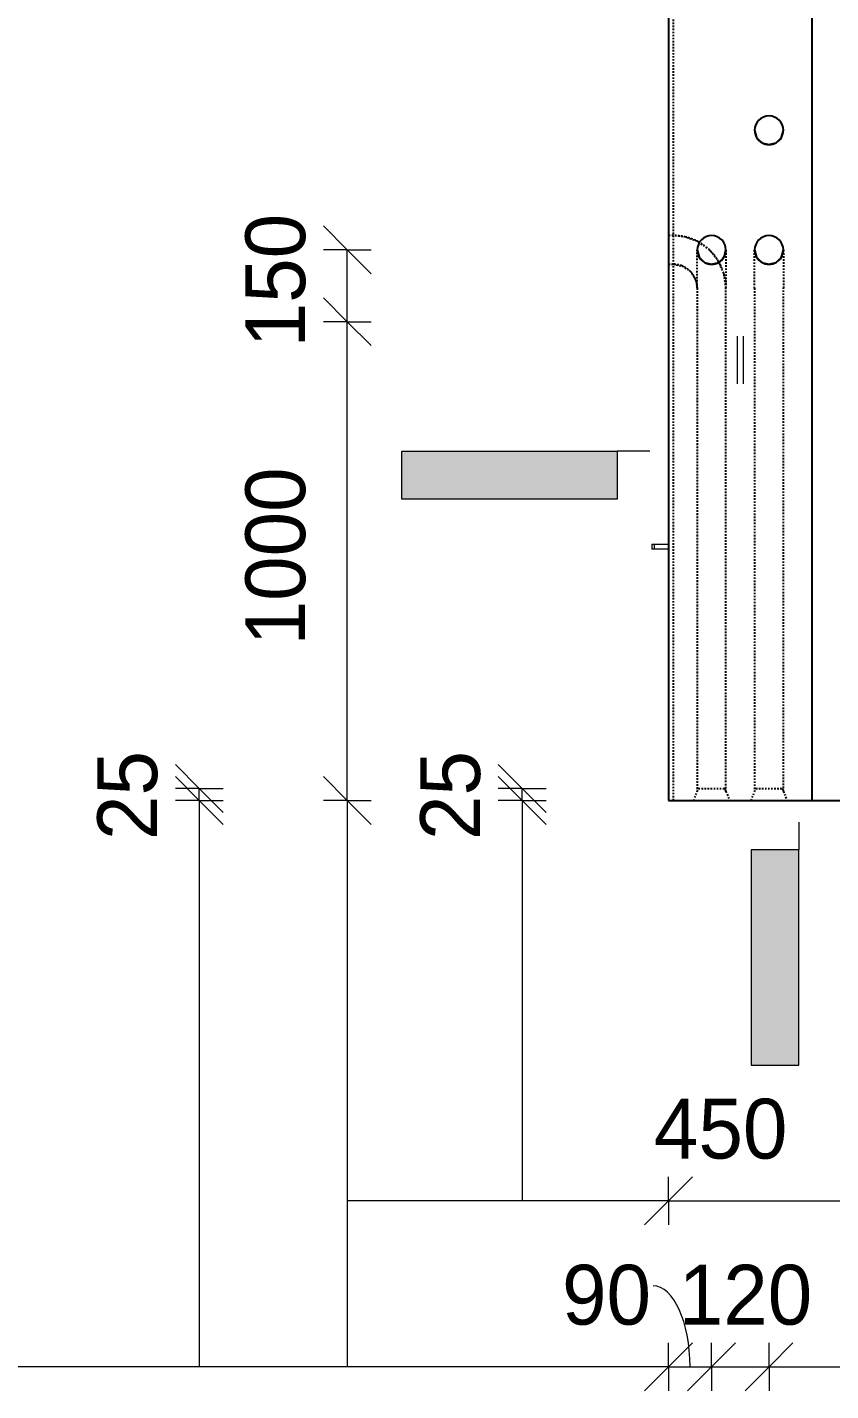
# Model space of a CAD drawing. Header units: millimetres. Extents: x -10946 to 4944, y -2802 to 10650.
# Drawn here: x -7804 to -6125, y -2628 to 220 of the extents above; entities that cross this region are included whole.
import ezdxf

# ---------------------------------------------------------------- set-up
doc = ezdxf.new("R2010")
doc.units = ezdxf.units.MM
doc.linetypes.add('Dash', pattern=[6.36, 3.18, -3.18])
for name, color, linetype, lineweight in [('A-ANNO-DIMS', 211, 'Continuous', 9), ('A-ANNO-DIMS-50', 211, 'Continuous', 9), ('A-DETL-MBND', 5, 'Continuous', 18), ('A-GENM', 13, 'Continuous', 18), ('A-WALL', 113, 'Continuous', 25), ('A-WALL-HDLN', 110, 'Dash', 25), ('G-ANNO-SYMB', 111, 'Continuous', 9)]:
    doc.layers.add(name, color=color, linetype=linetype, lineweight=lineweight)
doc.styles.add('Nirmala UI Semilight', font='NirmalaS.ttf', dxfattribs={"height": 125})
doc.dimstyles.new('Arrow_Filled_-_2_5_NI_UI', dxfattribs={"dimscale": 304.8, "dimtxt": 130.920493, "dimasz": 0.328084, "dimexe": 0.164042, "dimexo": 0.0625, "dimgap": 0.164042, "dimtad": 1, "dimdec": 4, "dimzin": 0, "dimdsep": 46, "dimtxsty": 'Nirmala UI Semilight', "dimblk1": 'OBLIQUE', "dimblk2": 'OBLIQUE', "dimsah": 1, "dimcen": 0.09, "dimazin": 0, "dimtfac": 1, "dimtdec": 4, "dimtix": 1, "dimtmove": 0, "dimatfit": 3, "dimfxl": 0.164042, "dimfxlon": 1, "dimtvp": 1, "dimtolj": 1, "dimtzin": 0, "dimarcsym": 2})
doc.dimstyles.new('Arrow_Filled_-_2_5_NI_UI_1', dxfattribs={"dimscale": 304.8, "dimtxt": 130.920493, "dimasz": 0.328084, "dimexe": 0.164042, "dimexo": 0.0625, "dimgap": 0.164042, "dimtad": 1, "dimdec": 4, "dimzin": 0, "dimdsep": 46, "dimtxsty": 'Nirmala UI Semilight', "dimblk1": 'OBLIQUE', "dimblk2": 'OBLIQUE', "dimsah": 1, "dimcen": 0.09, "dimazin": 0, "dimtfac": 1, "dimtdec": 4, "dimtix": 1, "dimtmove": 2, "dimatfit": 3, "dimfxl": 0.164042, "dimfxlon": 1, "dimtvp": 1, "dimtolj": 1, "dimtzin": 0, "dimarcsym": 2})
doc.dimstyles.new('Arrow_Filled_-_2_5_NI_UI_2', dxfattribs={"dimscale": 304.8, "dimtxt": 130.920493, "dimasz": 0.328084, "dimexe": 0.164042, "dimexo": 0.0625, "dimgap": 0.164042, "dimtad": 1, "dimdec": 4, "dimzin": 0, "dimdsep": 46, "dimtxsty": 'Nirmala UI Semilight', "dimblk1": 'OBLIQUE', "dimblk2": 'OBLIQUE', "dimsah": 1, "dimcen": 0.09, "dimazin": 0, "dimtfac": 1, "dimtdec": 4, "dimtix": 1, "dimtmove": 1, "dimatfit": 3, "dimfxl": 0.164042, "dimfxlon": 1, "dimtvp": 1, "dimtolj": 1, "dimtzin": 0, "dimarcsym": 2})

# ---------------------------------------------------------------- blocks, each defined once
blk = doc.blocks.new('12_7Ø_ Lifting Insert_COLUMN - 12_9Ø Lifting insert-1653057-Elevation Front')
at = {"layer": 'A-GENM', "flags": 128}
for points in [[(-6320.2, 2547), (-6320.2, 2547), (-6320.2, 2546.8), (-6320.2, 2546.6), (-6320.2, 2546.4), (-6320.2, 2546), (-6320.2, 2545.6), (-6320.2, 2545.1), (-6320.2, 2544.5), (-6320.2, 2543.8), (-6320.2, 2543.1), (-6320.2, 2542.2), (-6320.2, 2541.3), (-6320.2, 2540.4), (-6320.2, 2539.4), (-6320.2, 2538.3), (-6320.2, 2537.1), (-6320.2, 2535.9), (-6320.2, 2534.6), (-6320.2, 2533.2), (-6320.2, 2531.8), (-6320.2, 2530.4), (-6320.2, 2528.9), (-6320.2, 2527.3), (-6320.2, 2525.7), (-6320.2, 2524), (-6320.2, 2522.3), (-6320.2, 2520.6), (-6320.2, 2518.8), (-6320.2, 2517), (-6320.2, 2515.1), (-6320.2, 2513.2), (-6320.2, 2511.3), (-6320.2, 2509.4), (-6320.2, 2507.5), (-6320.2, 2505.5), (-6320.2, 2503.5), (-6320.2, 2501.5), (-6320.2, 2499.5), (-6320.2, 2497.5), (-6320.2, 2495.5), (-6320.2, 2493.5), (-6320.2, 2491.6), (-6320.2, 2489.6), (-6320.2, 2487.6), (-6320.2, 2485.6), (-6320.2, 2483.7), (-6320.2, 2481.8), (-6320.2, 2479.9), (-6320.2, 2478), (-6320.2, 2476.2), (-6320.2, 2474.4), (-6320.2, 2472.6), (-6320.2, 2470.9), (-6320.2, 2469.2), (-6320.2, 2467.6), (-6320.2, 2466), (-6320.2, 2464.4), (-6320.2, 2462.9), (-6320.2, 2461.5), (-6320.2, 2460.1), (-6320.2, 2458.8), (-6320.2, 2457.5), (-6320.2, 2456.4), (-6320.2, 2455.2), (-6320.2, 2454.2), (-6320.2, 2453.2), (-6320.2, 2452.2), (-6320.2, 2451.4), (-6320.2, 2450.6), (-6320.2, 2449.9), (-6320.2, 2449.3), (-6320.2, 2448.7), (-6320.2, 2448.2), (-6320.2, 2447.8), (-6320.2, 2447.5), (-6320.2, 2447.3), (-6320.2, 2447.1), (-6320.2, 2447), (-6320.2, 2447)], [(-6307.5, 2447), (-6307.5, 2447), (-6307.5, 2447.2), (-6307.5, 2447.4), (-6307.5, 2447.6), (-6307.5, 2448), (-6307.5, 2448.4), (-6307.5, 2448.9), (-6307.5, 2449.5), (-6307.5, 2450.2), (-6307.5, 2450.9), (-6307.5, 2451.8), (-6307.5, 2452.7), (-6307.5, 2453.6), (-6307.5, 2454.6), (-6307.5, 2455.7), (-6307.5, 2456.9), (-6307.5, 2458.1), (-6307.5, 2459.4), (-6307.5, 2460.8), (-6307.5, 2462.2), (-6307.5, 2463.6), (-6307.5, 2465.1), (-6307.5, 2466.7), (-6307.5, 2468.3), (-6307.5, 2470), (-6307.5, 2471.7), (-6307.5, 2473.4), (-6307.5, 2475.2), (-6307.5, 2477), (-6307.5, 2478.9), (-6307.5, 2480.8), (-6307.5, 2482.7), (-6307.5, 2484.6), (-6307.5, 2486.5), (-6307.5, 2488.5), (-6307.5, 2490.5), (-6307.5, 2492.5), (-6307.5, 2494.5), (-6307.5, 2496.5), (-6307.5, 2498.5), (-6307.5, 2500.5), (-6307.5, 2502.4), (-6307.5, 2504.4), (-6307.5, 2506.4), (-6307.5, 2508.4), (-6307.5, 2510.3), (-6307.5, 2512.2), (-6307.5, 2514.1), (-6307.5, 2516), (-6307.5, 2517.8), (-6307.5, 2519.6), (-6307.5, 2521.4), (-6307.5, 2523.1), (-6307.5, 2524.8), (-6307.5, 2526.4), (-6307.5, 2528), (-6307.5, 2529.6), (-6307.5, 2531.1), (-6307.5, 2532.5), (-6307.5, 2533.9), (-6307.5, 2535.2), (-6307.5, 2536.5), (-6307.5, 2537.6), (-6307.5, 2538.8), (-6307.5, 2539.8), (-6307.5, 2540.8), (-6307.5, 2541.8), (-6307.5, 2542.6), (-6307.5, 2543.4), (-6307.5, 2544.1), (-6307.5, 2544.7), (-6307.5, 2545.3), (-6307.5, 2545.8), (-6307.5, 2546.2), (-6307.5, 2546.5), (-6307.5, 2546.7), (-6307.5, 2546.9), (-6307.5, 2547), (-6307.5, 2547)]]:
    blk.add_lwpolyline(points, dxfattribs=at)
blk = doc.blocks.new('RR spread anchor face based - RR-SA-2_5-250-1726823-Elevation Front')
at = {"layer": 'A-GENM'}
for p, q in [((-6498.8, 2892), (-6493.8, 2892)), ((-6498.8, 2892), (-6498.8, 2882)), ((-6493.8, 2882), (-6498.8, 2882)), ((-6493.8, 2892), (-6463.8, 2892)), ((-6493.8, 2892), (-6493.8, 2882)), ((-6463.8, 2882), (-6493.8, 2882))]:
    blk.add_line(p, q, dxfattribs=at)
blk = doc.blocks.new('DIMBLOCK80-Elevation Front')
at = {"layer": 'A-ANNO-DIMS-50'}
for p, q in [((-6463.8, -2231.3), (-6413.8, -2181.3)), ((-6463.8, -2231.3), (-6463.8, -2181.3)), ((-6013.8, -2231.3), (-5963.8, -2181.3)), ((-6013.8, -2231.3), (-6013.8, -2181.3)), ((-6463.8, -2231.3), (-6513.8, -2281.3)), ((-6463.8, -2231.3), (-6013.8, -2231.3)), ((-6463.8, -2231.3), (-6463.8, -2281.3)), ((-6013.8, -2231.3), (-6063.8, -2281.3)), ((-6013.8, -2231.3), (-6013.8, -2281.3))]:
    blk.add_line(p, q, dxfattribs=at)
at = {"layer": 'A-ANNO-DIMS-50', "color": 0, "insert": (-6494.3, -2018.2), "char_height": 125, "width": 345.63, "attachment_point": 1, "line_spacing_factor": 1.142579, "style": 'Nirmala UI Semilight'}
blk.add_mtext('450', dxfattribs=at)
blk = doc.blocks.new('_Oblique')
at = {"color": 0, "linetype": 'ByBlock', "lineweight": -2}
blk.add_line((-0.5, -0.5), (0.5, 0.5), dxfattribs=at)
blk = doc.blocks.new('DIMBLOCK84-Elevation Front')
at = {"layer": 'A-ANNO-DIMS-50'}
for p, q in [((-6463.8, -2578.2), (-6413.8, -2528.2)), ((-6463.8, -2578.2), (-6463.8, -2528.2)), ((-6373.9, -2578.2), (-6323.9, -2528.2)), ((-6373.9, -2578.2), (-6373.9, -2528.2)), ((-6463.8, -2578.2), (-6513.8, -2628.2)), ((-6463.8, -2578.2), (-6373.9, -2578.2)), ((-6463.8, -2578.2), (-6463.8, -2628.2)), ((-6373.9, -2578.2), (-6423.9, -2628.2)), ((-6373.9, -2578.2), (-6373.9, -2628.2))]:
    blk.add_line(p, q, dxfattribs=at)
blk.add_ellipse((-6496, -2578.2), major_axis=(0, 169), ratio=0.456329, start_param=4.712389, end_param=6.283185, dxfattribs=at)
at = {"layer": 'A-ANNO-DIMS-50', "color": 0, "insert": (-6686.4, -2365.1), "char_height": 125, "width": 228.516, "attachment_point": 1, "line_spacing_factor": 1.142579, "style": 'Nirmala UI Semilight'}
blk.add_mtext('90', dxfattribs=at)
blk = doc.blocks.new('DIMBLOCK85-Elevation Front')
at = {"layer": 'A-ANNO-DIMS-50'}
for p, q in [((-6373.9, -2578.2), (-6323.9, -2528.2)), ((-6373.9, -2578.2), (-6373.9, -2528.2)), ((-6253.9, -2578.2), (-6203.9, -2528.2)), ((-6253.9, -2578.2), (-6253.9, -2528.2)), ((-6373.9, -2578.2), (-6423.9, -2628.2)), ((-6373.9, -2578.2), (-6253.9, -2578.2)), ((-6373.9, -2578.2), (-6373.9, -2628.2)), ((-6253.9, -2578.2), (-6303.9, -2628.2)), ((-6253.9, -2578.2), (-6253.9, -2628.2))]:
    blk.add_line(p, q, dxfattribs=at)
at = {"layer": 'A-ANNO-DIMS-50', "color": 0, "insert": (-6442.5, -2365.1), "char_height": 125, "width": 308.496, "attachment_point": 1, "line_spacing_factor": 1.142579, "style": 'Nirmala UI Semilight'}
blk.add_mtext('120', dxfattribs=at)
blk = doc.blocks.new('DIMBLOCK86-Elevation Front')
at = {"layer": 'A-ANNO-DIMS-50'}
for p, q in [((-6253.9, -2578.2), (-6203.9, -2528.2)), ((-6253.9, -2578.2), (-6253.9, -2528.2)), ((-5398.8, -2578.2), (-5348.8, -2528.2)), ((-5398.8, -2578.2), (-5398.8, -2528.2)), ((-6253.9, -2578.2), (-6303.9, -2628.2)), ((-6253.9, -2578.2), (-5398.8, -2578.2)), ((-6253.9, -2578.2), (-6253.9, -2628.2)), ((-5398.8, -2578.2), (-5448.8, -2628.2)), ((-5398.8, -2578.2), (-5398.8, -2628.2))]:
    blk.add_line(p, q, dxfattribs=at)
at = {"layer": 'A-ANNO-DIMS-50', "color": 0, "insert": (-5969.2, -2365.1), "char_height": 125, "width": 342.774, "attachment_point": 1, "line_spacing_factor": 1.142579, "style": 'Nirmala UI Semilight'}
blk.add_mtext('855', dxfattribs=at)
blk = doc.blocks.new('DIMBLOCK91-Elevation Front')
at = {"layer": 'A-ANNO-DIMS-50'}
for p, q in [((-6769.7, -1370), (-6819.7, -1320)), ((-6769.7, -1395), (-6819.7, -1345)), ((-6769.7, -1370), (-6819.7, -1370)), ((-6769.7, -1395), (-6819.7, -1395)), ((-6769.7, -1395), (-6769.7, -1370)), ((-6769.7, -1370), (-6719.7, -1420)), ((-6769.7, -1370), (-6719.7, -1370)), ((-6769.7, -1395), (-6719.7, -1445)), ((-6769.7, -1395), (-6719.7, -1395))]:
    blk.add_line(p, q, dxfattribs=at)
at = {"layer": 'A-ANNO-DIMS-50', "color": 0, "insert": (-6982.8, -1477.7), "char_height": 125, "width": 228.516, "attachment_point": 1, "rotation": 90, "line_spacing_factor": 1.142579, "style": 'Nirmala UI Semilight'}
blk.add_mtext('25', dxfattribs=at)
blk = doc.blocks.new('DIMBLOCK92-Elevation Front')
at = {"layer": 'A-ANNO-DIMS-50'}
for p, q in [((-7135.1, -395), (-7185.1, -345)), ((-7135.1, -395), (-7185.1, -395)), ((-7135.1, -1395), (-7135.1, -395)), ((-7135.1, -395), (-7085.1, -445)), ((-7135.1, -395), (-7085.1, -395)), ((-7135.1, -1395), (-7185.1, -1345)), ((-7135.1, -1395), (-7185.1, -1395)), ((-7135.1, -1395), (-7085.1, -1445)), ((-7135.1, -1395), (-7085.1, -1395))]:
    blk.add_line(p, q, dxfattribs=at)
at = {"layer": 'A-ANNO-DIMS-50', "color": 0, "insert": (-7348.2, -1071.1), "char_height": 125, "width": 422.754, "attachment_point": 1, "rotation": 90, "line_spacing_factor": 1.142579, "style": 'Nirmala UI Semilight'}
blk.add_mtext('1000', dxfattribs=at)
blk = doc.blocks.new('DIMBLOCK93-Elevation Front')
at = {"layer": 'A-ANNO-DIMS-50'}
for p, q in [((-7135.1, -245), (-7185.1, -195)), ((-7135.1, -245), (-7185.1, -245)), ((-7135.1, -395), (-7135.1, -245)), ((-7135.1, -245), (-7085.1, -295)), ((-7135.1, -245), (-7085.1, -245)), ((-7135.1, -395), (-7185.1, -345)), ((-7135.1, -395), (-7185.1, -395)), ((-7135.1, -395), (-7085.1, -445)), ((-7135.1, -395), (-7085.1, -395))]:
    blk.add_line(p, q, dxfattribs=at)
at = {"layer": 'A-ANNO-DIMS-50', "color": 0, "insert": (-7348.2, -448.5), "char_height": 125, "width": 308.496, "attachment_point": 1, "rotation": 90, "line_spacing_factor": 1.142579, "style": 'Nirmala UI Semilight'}
blk.add_mtext('150', dxfattribs=at)
blk = doc.blocks.new('DIMBLOCK94-Elevation Front')
at = {"layer": 'A-ANNO-DIMS-50'}
for p, q in [((-7444.4, -1370), (-7494.4, -1320)), ((-7444.4, -1395), (-7494.4, -1345)), ((-7444.4, -1370), (-7494.4, -1370)), ((-7444.4, -1395), (-7494.4, -1395)), ((-7444.4, -1395), (-7444.4, -1370)), ((-7444.4, -1370), (-7394.4, -1420)), ((-7444.4, -1370), (-7394.4, -1370)), ((-7444.4, -1395), (-7394.4, -1445)), ((-7444.4, -1395), (-7394.4, -1395))]:
    blk.add_line(p, q, dxfattribs=at)
at = {"layer": 'A-ANNO-DIMS-50', "color": 0, "insert": (-7657.5, -1477.7), "char_height": 125, "width": 228.516, "attachment_point": 1, "rotation": 90, "line_spacing_factor": 1.142579, "style": 'Nirmala UI Semilight'}
blk.add_mtext('25', dxfattribs=at)
blk = doc.blocks.new('Detail View - M_Section Tail - Filled Horizontal-14034-Elevation Front')
at = {"layer": 'G-ANNO-SYMB'}
blk.add_hatch(color=256, dxfattribs=at).paths.add_polyline_path([(-6571, 3634.6), (-6571, 3734.6), (-7021, 3734.6), (-7021, 3634.6)])
for p, q in [((-7021, 3634.6), (-7021, 3734.6)), ((-7021, 3734.6), (-6571, 3734.6)), ((-6571, 3734.6), (-6571, 3634.6)), ((-6571, 3634.6), (-7021, 3634.6))]:
    blk.add_line(p, q, dxfattribs=at)

msp = doc.modelspace()

# ---------------------------------------------------------------- linework, layer by layer
at = {"layer": 'A-DETL-MBND'}
for p, q in [((-7444.38063, -1395), (-7444.38063, -2578.17895)), ((-7135.13782, -1395), (-7135.13782, -2578.17895)), ((-6769.67608, -1395), (-6769.67608, -2231.33486)), ((-6463.80383, -2231.33486), (-7135.13782, -2231.33486)), ((-6463.80383, -2578.17895), (-8279.9227, -2578.17895))]:
    msp.add_line(p, q, dxfattribs=at)
at = {"layer": 'A-WALL'}
for p, q in [((-6463.80383, 3040), (-6463.80383, -1395)), ((-6163.80383, -1395), (-6163.80383, 3040)), ((-6463.80383, -1395), (-4988.80383, -1395))]:
    msp.add_line(p, q, dxfattribs=at)
at = {"layer": 'A-WALL', "flags": 128}
for points in [[(-6283.92883, 5.00045), (-6279.88964, -10.03406), (-6268.85974, -21.02008), (-6253.92883, -24.99955)], [(-6253.92883, -24.99955), (-6238.89432, -20.96036), (-6227.9083, -9.93046), (-6223.92883, 5.00045)], [(-6403.92883, -245), (-6399.88964, -260.03451), (-6388.85974, -271.02053), (-6373.92883, -275)], [(-6373.92883, -275), (-6358.89432, -270.96081), (-6347.9083, -259.93091), (-6343.92883, -245)], [(-6283.92883, -245), (-6279.88964, -260.03451), (-6268.85974, -271.02053), (-6253.92883, -275)], [(-6253.92883, -275), (-6238.89432, -270.96081), (-6227.9083, -259.93091), (-6223.92883, -245)]]:
    msp.add_lwpolyline(points, dxfattribs=at)
at = {"layer": 'A-WALL'}
for centre, start, end in [((-6253.92883, 5.00045), 90, 180), ((-6253.92883, 5.00045), 0, 90), ((-6253.92883, 5.00045), 180.31001863, 209.83898851), ((-6253.92883, 5.00045), 330.60539808, 359.6881126), ((-6253.92883, 5.00045), 210.77616012, 239.66111242), ((-6253.92883, 5.00045), 241.01483868, 269.27032338), ((-6253.92883, 5.00045), 270.71858398, 299.4262789), ((-6253.92883, 5.00045), 300.77459377, 329.66272693), ((-6373.92883, -245), 90, 180), ((-6373.92883, -245), 0, 90), ((-6253.92883, -245), 90, 180), ((-6253.92883, -245), 0, 90), ((-6373.92883, -245), 180.4444818, 209.70316142), ((-6373.92883, -245), 330.73877595, 359.55201511), ((-6253.92883, -245), 180.4444818, 209.70316142), ((-6253.92883, -245), 330.73877595, 359.55201511), ((-6373.92883, -245), 210.81679284, 239.61923057), ((-6373.92883, -245), 241.01732796, 269.26778334), ((-6373.92883, -245), 270.72113191, 299.42370512), ((-6373.92883, -245), 300.81588598, 329.6201653), ((-6253.92883, -245), 210.81679284, 239.61923057), ((-6253.92883, -245), 241.01732796, 269.26778334), ((-6253.92883, -245), 270.72113191, 299.42370512), ((-6253.92883, -245), 300.81588598, 329.6201653)]:
    msp.add_arc(centre, 30, start, end, dxfattribs=at)
at = {"layer": 'A-WALL-HDLN'}
for p, q in [((-6453.80125, -1395), (-6453.80125, 3040)), ((-6453.80383, -215), (-6463.80383, -215)), ((-6463.80383, -275), (-6453.80383, -275)), ((-6403.92883, -324.57918), (-6403.92883, -1376.42892)), ((-6403.80383, -325), (-6403.80383, -1376.25)), ((-6343.92883, -1375.9372), (-6343.92883, -324.45683)), ((-6343.80383, -1376.25), (-6343.80383, -325)), ((-6283.92883, -325), (-6283.92883, -1376.42892)), ((-6223.92883, -1375.80392), (-6223.92883, -325)), ((-6411.30383, -1395), (-6403.80324, -1376.24854)), ((-6401.30383, -1370), (-6346.30383, -1370)), ((-6343.80442, -1376.24854), (-6336.30383, -1395)), ((-6291.30383, -1395), (-6281.30383, -1370)), ((-6281.30383, -1370), (-6226.30383, -1370)), ((-6226.30383, -1370), (-6216.30383, -1395))]:
    msp.add_line(p, q, dxfattribs=at)
at = {"layer": 'A-WALL-HDLN', "flags": 128}
for points in [[(-6343.80383, -325), (-6347.91124, -295.22148), (-6359.92674, -267.66684), (-6378.953, -244.39384), (-6403.56914, -227.14053), (-6431.93681, -217.19539), (-6453.80383, -215)], [(-6403.92883, -323.66601), (-6403.92883, -299.72451), (-6403.92883, -277.03834), (-6403.92883, -259.26556), (-6403.92883, -248.22689), (-6403.92883, -245.38007)], [(-6343.92883, -245.38007), (-6343.92883, -249.09776), (-6343.92883, -260.97126), (-6343.92883, -279.40413), (-6343.92883, -302.50802), (-6343.92883, -323.67491)], [(-6283.92883, -325), (-6283.92883, -299.72451), (-6283.92883, -277.03834), (-6283.92883, -259.26556), (-6283.92883, -248.22689), (-6283.92883, -245.38007)], [(-6223.92883, -245.38007), (-6223.92883, -249.09776), (-6223.92883, -260.97126), (-6223.92883, -279.40413), (-6223.92883, -302.50802), (-6223.92883, -325)], [(-6453.80383, -275), (-6434.02907, -279.0766), (-6417.47885, -290.64165), (-6406.85194, -307.80932), (-6403.80383, -325)], [(-6403.78827, -1376.21069), (-6403.6455, -1375.85417), (-6403.17218, -1374.67088), (-6402.38887, -1372.71259), (-6401.30383, -1370)], [(-6346.30383, -1370), (-6345.21879, -1372.71259), (-6344.43548, -1374.67088), (-6343.96216, -1375.85417), (-6343.81939, -1376.21069)]]:
    msp.add_lwpolyline(points, dxfattribs=at)
at = {"layer": 'A-WALL-HDLN'}
for radius, start, end in [(109.99941, 76.95919072, 89.16940087), (109.99941, 68.70076677, 76.706162), (109.99941, 61.58404314, 67.76657239), (109.99941, 53.24052098, 61.34508114), (109.99941, 46.2105456, 52.03965761), (109.99941, 37.69339101, 45.98413602), (50.00059, 69.53559318, 89.22103658), (50.00059, 64.76624041, 68.92995676), (50.00059, 44.1892231, 64.23716218), (109.99941, 30.83834587, 36.01243809), (109.99941, 21.88539455, 30.62320469), (50.00059, 42.13385178, 43.81119187), (50.00059, 23.16251623, 40.99424222), (50.00059, 18.37004509, 22.45377599), (50.00059, 1.26415088, 17.84096686), (109.99941, 15.46715411, 19.08409052), (109.99941, 4.25090484, 15.26218315)]:
    msp.add_arc((-6453.80383, -325), radius, start, end, dxfattribs=at)
at = {"layer": 'G-ANNO-SYMB'}
for p, q in [((-6502.67343, -665.404), (-6571.00992, -665.404)), ((-6191.40783, -1440.65526), (-6191.40783, -1498.18628))]:
    msp.add_line(p, q, dxfattribs=at)

# ---------------------------------------------------------------- block references
at = {"layer": 'A-GENM'}
for name, p in [('12_7Ø_ Lifting Insert_COLUMN - 12_9Ø Lifting insert-1653057-Elevation Front', (0, -2972)), ('RR spread anchor face based - RR-SA-2_5-250-1726823-Elevation Front', (0, -3752))]:
    msp.add_blockref(name, p, dxfattribs=at)
at = {"layer": 'G-ANNO-SYMB'}
msp.add_blockref('Detail View - M_Section Tail - Filled Horizontal-14034-Elevation Front', (0, -4400), dxfattribs=at)
at = {"layer": 'G-ANNO-SYMB', "extrusion": (0, 0, -1), "rotation": 90.00000000000077}
msp.add_blockref('Detail View - M_Section Tail - Filled Horizontal-14034-Elevation Front', (9926.00383, 5072.82364), dxfattribs=at)

# ---------------------------------------------------------------- dimensions: what is measured, and where the dimension line sits
at = {"layer": 'A-ANNO-DIMS'}
for base, p1, p2, override, picture, middle in [((-7135.13782, -245), (-7085.13782, -395), (-7085.13782, -245), {"dimpost": '<>', "dimfxl": 150}, 'DIMBLOCK93-Elevation Front', (-7250.07855, -320)), ((-7135.13782, -395), (-7085.13782, -1395), (-7085.13782, -395), {"dimpost": '<>', "dimfxl": 1000}, 'DIMBLOCK92-Elevation Front', (-7250.07855, -895)), ((-7444.38063, -1370), (-7394.38063, -1395), (-7394.38063, -1370), {"dimpost": '<>', "dimfxl": 25}, 'DIMBLOCK94-Elevation Front', (-7558.97268, -1382.5)), ((-6769.67608, -1370), (-6719.67608, -1395), (-6719.67608, -1370), {"dimpost": '<>', "dimfxl": 25}, 'DIMBLOCK91-Elevation Front', (-6884.26813, -1382.5))]:
    dim = msp.add_linear_dim(base=base, p1=p1, p2=p2, angle=90, dimstyle='Arrow_Filled_-_2_5_NI_UI', override=override, dxfattribs=at)
    dim.commit()
    dim.dimension.update_dxf_attribs({"geometry": picture, "text_midpoint": middle})
for base, p1, p2, dimstyle, override, picture, middle in [((-6013.80383, -2231.33486), (-6463.80383, -2181.33486), (-6013.80383, -2181.33486), 'Arrow_Filled_-_2_5_NI_UI_1', {"dimpost": '<>', "dimfxl": 450}, 'DIMBLOCK80-Elevation Front', (-6321.43783, -2101.58223)), ((-6373.92883, -2578.17895), (-6463.80383, -2528.17895), (-6373.92883, -2528.17895), 'Arrow_Filled_-_2_5_NI_UI_2', {"dimpost": '<>', "dimfxl": 89.875}, 'DIMBLOCK84-Elevation Front', (-6572.16633, -2448.42632))]:
    dim = msp.add_linear_dim(base=base, p1=p1, p2=p2, dimstyle=dimstyle, override=override, dxfattribs=at)
    dim.commit()
    dim.dimension.update_dxf_attribs({"geometry": picture, "text_midpoint": middle, "dimtype": 160})
for base, p1, p2, override, picture, middle in [((-6253.92883, -2578.17895), (-6373.92883, -2528.17895), (-6253.92883, -2528.17895), {"dimpost": '<>', "dimfxl": 120}, 'DIMBLOCK85-Elevation Front', (-6313.92883, -2463.23822)), ((-5398.80383, -2578.17895), (-6253.92883, -2528.17895), (-5398.80383, -2528.17895), {"dimpost": '<>', "dimfxl": 855.125}, 'DIMBLOCK86-Elevation Front', (-5826.36633, -2463.5869))]:
    dim = msp.add_linear_dim(base=base, p1=p1, p2=p2, dimstyle='Arrow_Filled_-_2_5_NI_UI', override=override, dxfattribs=at)
    dim.commit()
    dim.dimension.update_dxf_attribs({"geometry": picture, "text_midpoint": middle})

doc.saveas('drawing.dxf')
